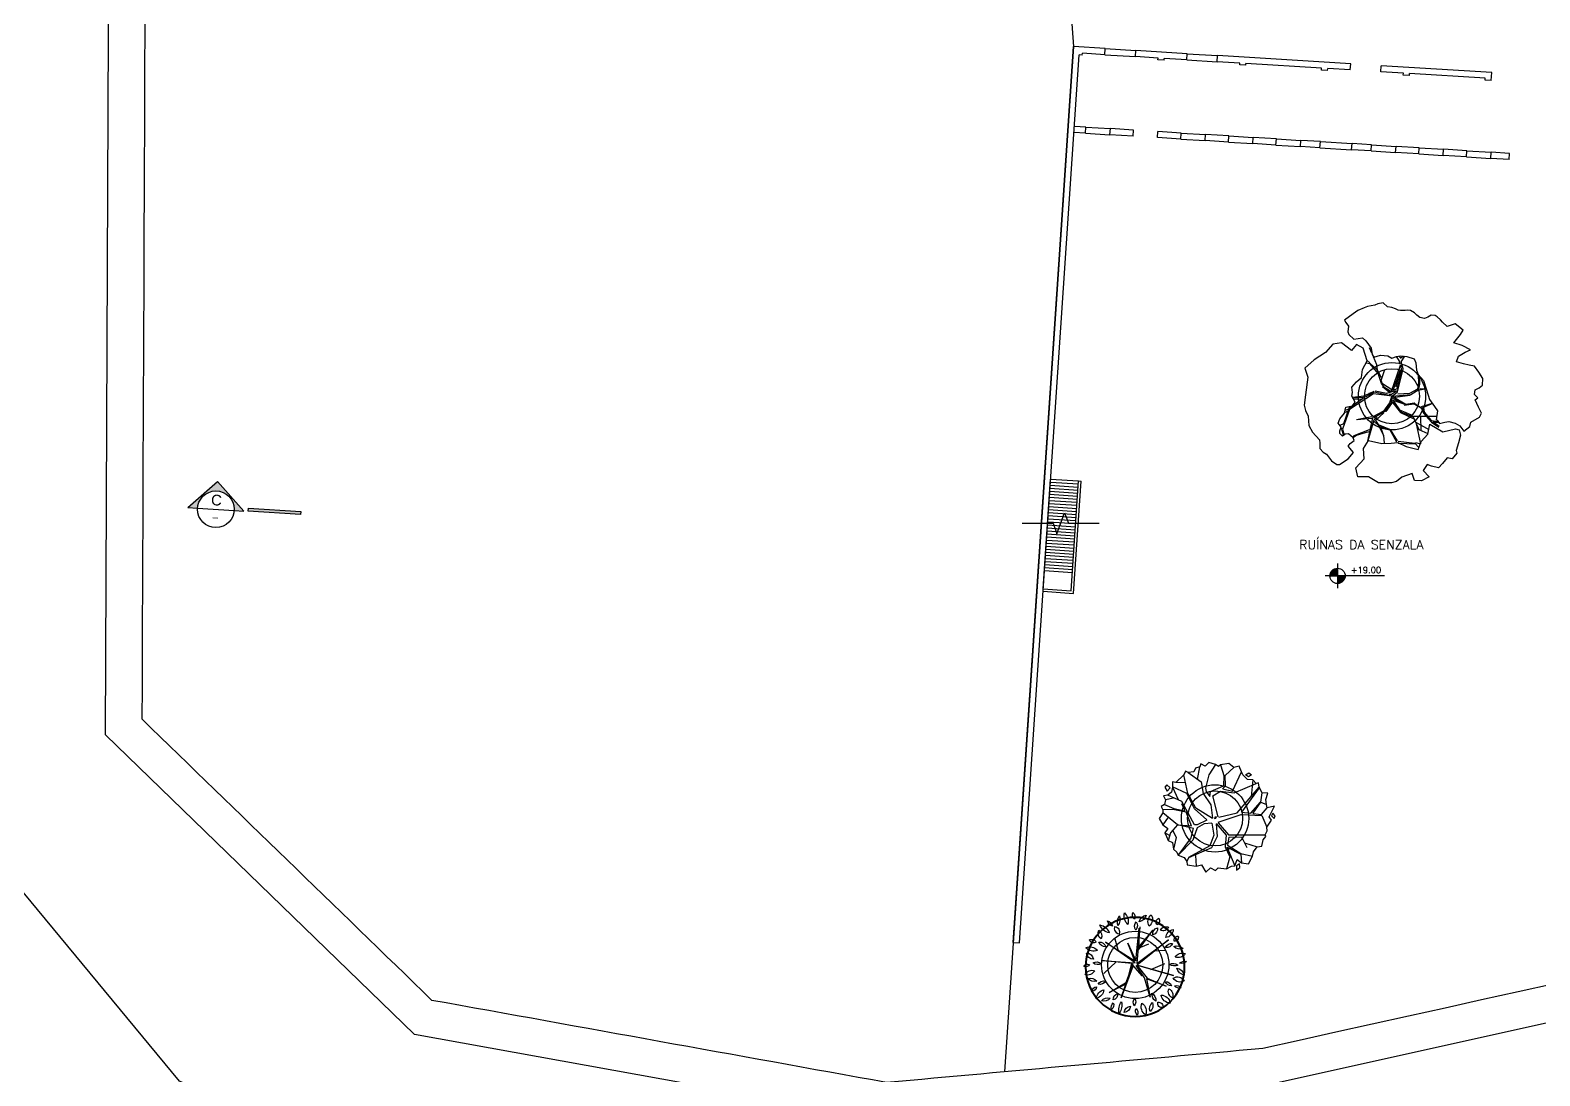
# Model space of a CAD drawing. Header units: millimetres. Extents: x 55520 to 96084, y -58491 to -49645.
# Drawn here: x 55803.4 to 55926.8, y -58043.3 to -57957.8 of the extents above; entities that cross this region are included whole.
import ezdxf
from ezdxf.enums import TextEntityAlignment as Align

# ---------------------------------------------------------------- set-up
doc = ezdxf.new("R2010")
doc.units = ezdxf.units.MM
doc.linetypes.add('HIDDEN', pattern=[9.525, 6.35, -3.175])
for name, color, linetype in [('05_Mobiliário', 1, 'Continuous'), ('Alvenaria Corte', 30, 'Continuous'), ('Alvenaria Vista', 40, 'Continuous'), ('ARQ-SÍMBOLOS', 2, 'Continuous'), ('ARQ-TEXTO2', 2, 'Continuous'), ('ARQ-TEXTO3', 3, 'Continuous'), ('ARQ-TEXTO4', 4, 'Continuous'), ('Curvas de Nível', 10, 'Continuous'), ('Limite Terreno', 20, 'Continuous'), ('Limites', 250, 'Continuous'), ('Linha Fina', 100, 'Continuous'), ('Projeção', 60, 'HIDDEN'), ('Árvores Existentes', 114, 'Continuous')]:
    doc.layers.add(name, color=color, linetype=linetype)
doc.styles.add('arial', font='arial.ttf')
doc.styles.add('ATTR', font='romans.shx', dxfattribs={"width": 0.8, "height": 0.470416})
doc.styles.add('ROMANS', font='romans.shx')

# ---------------------------------------------------------------- blocks, each defined once
blk = doc.blocks.new('ARBOL')
at = {"color": 0, "linetype": 'ByBlock'}
for p, q in [((-1.375, 4.169), (-1.336, 4.042)), ((-1.336, 4.131), (-1.358, 4.18)), ((-1.302, 3.638), (-1.336, 4.131)), ((-1.034, 4.388), (-1.216, 4.399)), ((-0.978, 4.411), (-1.203, 4.42)), ((-0.543, 3.996), (-1.034, 4.388)), ((-0.889, 4.31), (-0.907, 4.428)), ((-0.509, 4.007), (-0.889, 4.31)), ((-0.587, 4.074), (-0.58, 4.163)), ((-0.52, 4.03), (-0.529, 4.132)), ((-1.203, 3.549), (-1.65, 3.817)), ((-1.079, 3.416), (-1.604, 3.774)), ((-1.336, 4.042), (-1.347, 3.661)), ((-1.013, 3.448), (-0.912, 3.884)), ((-0.967, 3.437), (-0.9, 3.895)), ((-0.33, 3.169), (-0.543, 3.996)), ((-0.353, 3.494), (-0.509, 4.007)), ((-0.364, 3.572), (-0.3, 3.784)), ((-0.33, 3.505), (-0.263, 3.774)), ((-0.298, 3.471), (-0.236, 3.794)), ((-1.593, 3.281), (-1.837, 3.338)), ((-1.357, 3.282), (-1.614, 3.282)), ((-1.269, 3.327), (-1.593, 3.281)), ((-1.246, 3.327), (-1.48, 3.047)), ((-1.313, 3.315), (-1.48, 3.047)), ((-1.113, 3.416), (-1.269, 3.327)), ((-1.102, 3.37), (-1.246, 3.327)), ((-0.978, 3.405), (-1.203, 3.549)), ((-1.102, 3.37), (-0.967, 3.058)), ((-1.022, 3.292), (-1.079, 3.416)), ((-0.933, 3.013), (-1.013, 3.393)), ((-0.912, 3.047), (-0.978, 3.405)), ((-0.567, 2.667), (-0.33, 3.169)), ((-0.298, 3.448), (-0.353, 3.494)), ((-0.286, 3.136), (-0.341, 3.437)), ((-0.263, 3.136), (-0.298, 3.448)), ((-1.961, 2.935), (-2.139, 2.455)), ((-1.905, 2.924), (-2.117, 2.466)), ((-1.48, 3.047), (-1.906, 2.969)), ((-1.893, 2.935), (-1.502, 3.024)), ((-0.765, 2.712), (-1.112, 2.578)), ((-0.721, 2.678), (-0.944, 2.991)), ((-0.744, 2.756), (-0.933, 3.013)), ((-0.733, 2.802), (-0.912, 3.047)), ((-0.554, 2.666), (-0.744, 2.756)), ((-0.554, 2.666), (-0.733, 2.802)), ((-0.567, 2.667), (-0.286, 3.136)), ((-0.486, 2.733), (-0.509, 2.666)), ((-0.442, 2.802), (-0.263, 3.102)), ((-0.442, 2.666), (-0.442, 2.802)), ((-0.441, 2.701), (-0.218, 2.846)), ((-0.43, 2.656), (-0.262, 2.79)), ((-0.385, 2.611), (-0.129, 2.824)), ((-0.262, 2.79), (-0.106, 2.846)), ((-0.129, 2.824), (-0.017, 2.824)), ((-0.106, 2.846), (0.24, 2.846)), ((-0.017, 2.824), (0.262, 2.622)), ((0.05, 2.79), (0.285, 2.835)), ((0.207, 2.846), (0.553, 2.98)), ((0.24, 2.846), (0.464, 2.801)), ((0.33, 2.846), (0.565, 2.98)), ((0.464, 2.801), (0.72, 2.822)), ((0.553, 2.98), (0.619, 3.091)), ((0.587, 2.98), (0.695, 3.036)), ((0.848, 2.833), (1.011, 2.846)), ((-2.117, 2.466), (-2.284, 2.39)), ((-2.106, 2.444), (-2.191, 2.315)), ((-1.581, 2.242), (-2.191, 2.315)), ((-1.357, 2.265), (-1.77, 2.22)), ((-1.112, 2.578), (-1.413, 2.265)), ((-1.101, 2.567), (-1.357, 2.265)), ((-1.313, 2.265), (-1.044, 2.578)), ((-0.732, 2.667), (-1.101, 2.567)), ((-0.933, 2.41), (-0.989, 2.119)), ((-0.921, 2.354), (-0.966, 2.097)), ((-0.567, 2.667), (-0.921, 2.354)), ((-0.91, 2.399), (-0.687, 2.701)), ((-0.631, 2.678), (-0.91, 2.399)), ((-0.631, 2.589), (-0.709, 2.142)), ((-0.567, 2.667), (-0.698, 2.119)), ((-0.553, 2.477), (-0.653, 2.13)), ((-0.567, 2.667), (-0.497, 2.476)), ((-0.509, 2.666), (-0.465, 2.488)), ((-0.497, 2.476), (0.105, 2.096)), ((-0.465, 2.488), (-0.442, 2.666)), ((-0.419, 2.632), (0.229, 2.13)), ((-0.419, 2.577), (0.083, 2.197)), ((-0.408, 2.465), (-0.419, 2.577)), ((0.071, 2.153), (-0.408, 2.465)), ((0.083, 2.197), (-0.353, 2.476)), ((-1.77, 2.22), (-1.968, 2.002)), ((-1.514, 2.251), (-1.864, 1.941)), ((-1.825, 2.171), (-1.406, 2.041)), ((-1.346, 1.93), (-1.681, 1.796)), ((-1.324, 1.907), (-1.636, 1.784)), ((-1.335, 2.253), (-1.56, 1.588)), ((-1.167, 1.952), (-1.346, 1.93)), ((-1.19, 1.885), (-1.324, 1.907)), ((-1.19, 1.952), (-1.156, 1.616)), ((-0.989, 2.119), (-1.167, 1.963)), ((-1.044, 2.053), (-1.167, 1.952)), ((-1.156, 1.592), (-1.145, 1.941)), ((-0.966, 2.097), (-1.044, 2.053)), ((-0.698, 2.119), (-0.631, 1.84)), ((-0.653, 1.829), (-0.676, 1.661)), ((-0.653, 2.13), (-0.609, 1.862)), ((-0.631, 1.84), (-0.497, 1.762)), ((-0.609, 1.862), (-0.452, 1.784)), ((0.229, 2.13), (0.071, 2.153)), ((0.105, 2.096), (0.318, 2.084)), ((0.261, 2.13), (0.374, 2.13)), ((0.318, 2.084), (0.443, 1.93)), ((0.374, 2.13), (0.51, 2.162)), ((0.429, 2.063), (0.469, 1.983)), ((0.44, 2.063), (0.504, 2.095)), ((-1.681, 1.796), (-1.893, 1.628)), ((-1.871, 1.616), (-1.681, 1.751)), ((-1.795, 1.523), (-1.793, 1.527)), ((-1.681, 1.751), (-1.762, 1.589)), ((-1.636, 1.784), (-1.725, 1.6)), ((-0.676, 1.661), (-0.671, 1.632)), ((-0.62, 1.796), (-0.664, 1.673)), ((-0.664, 1.673), (-0.653, 1.631)), ((-0.497, 1.762), (-0.257, 1.692)), ((-0.452, 1.784), (-0.214, 1.71))]:
    blk.add_line(p, q, dxfattribs=at)
for p, q in [((-0.272, 3.281), (-0.266, 3.278)), ((-0.266, 3.278), (-0.257, 3.276))]:
    blk.add_line(p, q)
at = {"color": 0, "linetype": 'ByBlock', "flags": 128}
for points in [[(-2.006, 4.806), (-1.93, 4.502), (-1.803, 4.292), (-1.567, 4.384), (-1.517, 4.308), (-1.466, 4.165), (-1.382, 4.165), (-1.23, 4.258), (-1.205, 4.359), (-1.23, 4.452), (-1.129, 4.502), (-1.061, 4.477), (-0.969, 4.41), (-0.825, 4.452), (-0.715, 4.359), (-0.597, 4.174), (-0.446, 4.081), (-0.471, 3.887), (-0.386, 3.769), (-0.184, 3.803), (-0.091, 3.752), (0.069, 3.719), (0.179, 3.542), (0.246, 3.356), (0.474, 3.255), (0.668, 3.036), (1.064, 3.028), (1.233, 3.188), (1.115, 3.382), (1.427, 3.592), (1.469, 3.853), (1.301, 4.14), (1.199, 4.536), (1.056, 4.881), (0.769, 4.881), (0.288, 5.109), (0.01, 5.244), (-0.15, 5.261), (-0.344, 5.235), (-0.614, 5.311), (-0.833, 5.269), (-1.12, 5.143), (-1.222, 5.16), (-1.373, 5.21), (-1.508, 5.151), (-1.593, 5.075), (-1.829, 4.999), (-1.981, 4.881), (-2.006, 4.806)], [(-2.06, 1.565), (-2.097, 1.177), (-2.157, 1.08), (-2.327, 1.092), (-2.521, 1.226), (-2.715, 1.359), (-2.8, 1.371), (-2.922, 1.553), (-2.837, 1.686), (-2.958, 1.868), (-3.043, 2.025), (-2.934, 2.207), (-2.837, 2.316), (-2.97, 2.486), (-3.213, 2.377), (-3.249, 2.631), (-3.176, 2.825), (-2.958, 2.825), (-2.958, 3.153), (-3.031, 3.346), (-3.019, 3.504), (-2.897, 3.868), (-2.631, 4.098), (-2.533, 4.401), (-2.255, 4.377), (-2.085, 4.049), (-1.781, 3.977), (-1.599, 3.759), (-1.818, 3.407), (-1.89, 3.141), (-1.939, 2.947), (-2.133, 2.741), (-2.327, 2.425), (-2.133, 2.268), (-1.987, 2.013), (-1.721, 1.856), (-2.06, 1.565)], [(-1.677, 1.613), (-1.791, 1.581), (-1.802, 1.415), (-1.823, 1.29), (-1.937, 1.134), (-2.052, 1.02), (-2.239, 0.957), (-2.166, 0.749), (-2.052, 0.676), (-1.989, 0.385), (-1.896, 0.291), (-1.698, 0.312), (-1.458, 0.343), (-1.427, 0.25), (-1.302, 0.312), (-1.177, 0.25), (-1.156, 0.114), (-1.114, -0.01), (-0.927, -0.073), (-0.708, -0.021), (-0.5, 0.042), (-0.417, 0.187), (-0.323, 0.333), (-0.208, 0.51), (-0.063, 0.406), (-0.01, 0.177), (0, 0), (0.208, 0.198), (0.354, 0.406), (0.531, 0.135), (0.635, 0.021), (0.885, 0.187), (0.885, 0.447), (1.052, 0.531), (1.135, 0.572), (1.26, 0.635), (1.312, 0.676), (1.364, 0.791), (1.333, 0.905), (1.333, 1.009), (1.406, 1.134), (1.5, 1.196), (1.583, 1.238), (1.687, 1.332), (1.729, 1.415), (1.74, 1.477), (1.781, 1.613), (1.812, 1.675), (1.875, 1.737), (1.948, 1.831), (2.01, 1.945), (2.166, 2.029), (2.187, 2.195), (2.177, 2.289), (2.208, 2.518), (2.198, 2.622), (2.187, 2.83), (2.135, 2.996), (2.041, 3.298), (1.958, 3.277), (1.833, 3.236), (1.677, 3.308), (1.594, 3.308), (1.416, 3.215), (1.364, 2.955), (1.25, 2.882), (0.989, 2.809), (0.802, 2.84), (0.708, 2.819), (0.708, 2.601), (0.614, 2.403), (0.51, 2.31), (0.51, 2.164), (0.5, 2.05), (0.417, 1.873), (0.281, 1.685), (0.156, 1.675), (-0.063, 1.727), (-0.198, 1.717), (-0.427, 1.623), (-0.719, 1.633), (-1.021, 1.633), (-1.26, 1.561), (-1.416, 1.519), (-1.656, 1.633), (-1.677, 1.613)]]:
    blk.add_lwpolyline(points, dxfattribs=at)
blk = doc.blocks.new('árvore_media')
for p, q in [((55224.72, -51941.34), (55224.45, -51940.06)), ((55224.74, -51939.89), (55225.62, -51940.54)), ((55225.38, -51940.37), (55225.54, -51939.52)), ((55226.15, -51940.06), (55225.91, -51940.97)), ((55226.59, -51939.35), (55226.15, -51940.06)), ((55226.95, -51939.38), (55227.19, -51940.18)), ((55227.17, -51940.8), (55227.19, -51940.12)), ((55227.23, -51940.09), (55227.26, -51940.83)), ((55227.28, -51940.08), (55227.84, -51939.55)), ((55227.76, -51941.17), (55228.36, -51939.86)), ((55224.65, -51941.34), (55223.66, -51940.88)), ((55223.66, -51940.91), (55224.06, -51941.73)), ((55224.56, -51940.6), (55223.9, -51940.57)), ((55225.62, -51940.54), (55225.76, -51941.34)), ((55225.91, -51940.97), (55225.96, -51941.19)), ((55225.96, -51941.19), (55226.22, -51941.53)), ((55226.22, -51941.53), (55226.26, -51941.19)), ((55226.26, -51941.19), (55227.15, -51940.8)), ((55226.42, -51941.48), (55226.95, -51941.17)), ((55226.95, -51941.17), (55227.87, -51941.28)), ((55227.26, -51940.83), (55227.08, -51941.02)), ((55227.1, -51941.02), (55227.76, -51941.17)), ((55227.87, -51941.28), (55229.38, -51940.66)), ((55228.07, -51942.64), (55229.57, -51940.91)), ((55229.57, -51940.94), (55228.36, -51942.61)), ((55229.15, -51940.4), (55229.02, -51941.53)), ((55223.13, -51942.07), (55223.75, -51942.35)), ((55223.73, -51941.65), (55223.2, -51941.76)), ((55224.3, -51941.87), (55223.35, -51941.45)), ((55225.16, -51943.46), (55224.3, -51941.87)), ((55224.48, -51942.41), (55224.3, -51942.04)), ((55225.18, -51942.38), (55224.65, -51941.34)), ((55225.27, -51942.33), (55224.72, -51941.34)), ((55225.76, -51941.34), (55226.29, -51942.1)), ((55226.29, -51942.1), (55226.4, -51943)), ((55226.79, -51942.92), (55226.42, -51941.48)), ((55229, -51942.66), (55229.66, -51941.93)), ((55229.66, -51941.93), (55229.15, -51942.66)), ((55229.68, -51941.93), (55229.77, -51941.28)), ((55229.68, -51941.93), (55230.08, -51942.07)), ((55229.73, -51942.75), (55230.13, -51942.3)), ((55224.01, -51943.46), (55223, -51942.64)), ((55223.7, -51942.41), (55223.02, -51942.44)), ((55223.37, -51942.95), (55223.02, -51943.46)), ((55224.61, -51942.61), (55223.7, -51942.41)), ((55223.75, -51942.35), (55224.5, -51942.5)), ((55224.5, -51942.5), (55224.48, -51942.41)), ((55224.96, -51943.54), (55224.61, -51942.61)), ((55226, -51943.12), (55225.18, -51942.38)), ((55226.4, -51943.03), (55225.27, -51942.33)), ((55226, -51943.15), (55225.34, -51943.46)), ((55226.79, -51943.29), (55228.34, -51942.75)), ((55226.79, -51943.32), (55227.48, -51944.14)), ((55226.82, -51942.95), (55228.07, -51942.64)), ((55228.34, -51942.75), (55229.75, -51942.83)), ((55228.36, -51942.61), (55229, -51942.66)), ((55229.15, -51942.69), (55229.73, -51942.75)), ((55229.75, -51942.83), (55230.1, -51943.63)), ((55223.46, -51944.19), (55223.15, -51944.02)), ((55223.53, -51944.02), (55223.37, -51944.53)), ((55224.01, -51943.46), (55223.53, -51944.02)), ((55223.7, -51943.85), (55223.93, -51944.33)), ((55223.93, -51944.33), (55223.73, -51945.13)), ((55225.09, -51943.71), (55224.01, -51943.46)), ((55224.04, -51943.46), (55224.96, -51943.54)), ((55224.92, -51944.42), (55225.09, -51943.71)), ((55225.36, -51943.68), (55225.05, -51944.5)), ((55225.34, -51943.46), (55225.16, -51943.46)), ((55225.82, -51943.4), (55225.36, -51943.68)), ((55226.35, -51943.34), (55225.82, -51943.4)), ((55226.48, -51944.16), (55226.22, -51944.9)), ((55226.71, -51944.25), (55226.33, -51945.04)), ((55226.35, -51943.34), (55226.48, -51944.16)), ((55226.64, -51943.37), (55227.32, -51944.16)), ((55226.64, -51943.4), (55226.71, -51944.25)), ((55227.32, -51944.16), (55227.26, -51944.96)), ((55227.5, -51944.31), (55227.41, -51944.84)), ((55227.48, -51944.14), (55229.99, -51944.14)), ((55227.5, -51944.31), (55228.36, -51944.28)), ((55228.36, -51944.28), (55228.74, -51945.01)), ((55224.06, -51945.55), (55224.9, -51944.42)), ((55225.05, -51944.5), (55224.06, -51945.52)), ((55226.22, -51944.9), (55224.76, -51945.69)), ((55226.33, -51945.04), (55224.76, -51945.72)), ((55227.26, -51944.96), (55227.57, -51945.64)), ((55227.37, -51944.96), (55227.92, -51946.26)), ((55227.39, -51944.98), (55228.32, -51945.47)), ((55227.41, -51944.84), (55228.32, -51945.41)), ((55228.58, -51944.7), (55229.44, -51944.96)), ((55224.76, -51945.72), (55224.65, -51945.97)), ((55225.23, -51945.55), (55225.29, -51946.29)), ((55227.57, -51945.64), (55227.35, -51946.46)), ((55228.32, -51945.41), (55229.13, -51945.61)), ((55228.32, -51945.47), (55228.36, -51946.06))]:
    blk.add_line(p, q)
for points in [[(55223.9, -51940.57), (55223.66, -51940.53), (55223.66, -51940.91), (55223.61, -51941.23), (55223.35, -51941.45), (55223.06, -51941.48), (55223.2, -51941.76), (55223.13, -51942.07), (55222.89, -51942.22), (55223.02, -51942.44), (55223, -51942.64), (55222.75, -51943.04), (55223.02, -51943.46), (55223.36, -51943.71), (55223.15, -51944.02), (55223.25, -51944.27), (55223.37, -51944.53), (55223.66, -51944.66), (55223.73, -51945.13), (55223.97, -51945.33), (55224.06, -51945.52), (55224.46, -51945.69), (55224.65, -51945.97), (55224.68, -51946.18), (55225.29, -51946.29), (55225.65, -51946.18), (55225.95, -51946.68), (55226.26, -51946.4), (55226.61, -51946.57), (55226.78, -51946.4), (55227.35, -51946.46), (55227.69, -51946.29), (55227.92, -51946.26), (55228.08, -51945.83), (55228.36, -51946.06), (55228.85, -51946.11), (55229.13, -51945.61), (55229.18, -51945.3), (55229.44, -51944.96), (55229.76, -51944.91), (55229.84, -51944.49), (55230.03, -51944.27), (55229.99, -51944.14), (55230.12, -51943.88), (55230.1, -51943.63), (55230.42, -51943.14), (55230.26, -51942.93), (55230.61, -51942.19), (55230.13, -51942.3), (55230.08, -51942.07), (55230.03, -51941.73), (55230.17, -51941.3), (55229.77, -51941.28), (55229.57, -51940.91), (55229.54, -51940.6), (55229.38, -51940.66), (55229.15, -51940.4), (55228.77, -51940.38), (55228.46, -51940.07), (55228.36, -51939.86), (55228.21, -51939.46), (55227.84, -51939.55), (55227.5, -51939.29), (55226.95, -51939.38), (55226.81, -51939.5), (55226.59, -51939.35), (55226.15, -51939.22), (55225.9, -51939.46), (55225.59, -51939.32), (55225.54, -51939.52), (55225.24, -51939.61), (55225.12, -51939.85), (55224.74, -51939.89), (55224.55, -51939.82), (55224.45, -51940.06)], [(55228.65, -51940.06), (55228.87, -51939.92), (55229.05, -51940.06), (55228.85, -51940.2)], [(55223.28, -51940.74), (55223.14, -51940.91), (55223.3, -51941.16), (55223.5, -51940.95)], [(55226.66, -51942.92), (55226.55, -51942.95), (55226.53, -51943.03), (55226.62, -51943)], [(55230.5, -51942.68), (55230.42, -51942.86), (55230.59, -51943.04), (55230.67, -51942.86)], [(55228.24, -51946.12), (55228.02, -51946.26), (55228.04, -51946.55), (55228.26, -51946.38)]]:
    blk.add_lwpolyline(points, close=True)
at = {"style": 'ATTR', "width": 0.8, "flags": 9}
blk.add_attdef('ESTCODE', (55226.66, -51942.92), '', height=0.0000158, dxfattribs=at)
blk = doc.blocks.new('tree 17')
at = {"color": 0, "linetype": 'ByBlock'}
for p, q in [((-0.149, 0.772), (-0.808, 1.664)), ((-0.808, 1.664), (-0.082, 0.822)), ((-0.215, 1.813), (-0.082, 0.152)), ((-0.033, 0.269), (-0.182, 1.747)), ((-0.182, 1.747), (-0.149, 0.772)), ((-0.082, 0.152), (-1.511, 1.221)), ((-1.511, 1.221), (-0.099, 0.075)), ((-0.89, 0.728), (-1.344, 0.756)), ((-0.082, 0.822), (-0.619, 1.038)), ((0.327, 1.071), (-0.033, 0.269)), ((0.001, 0.186), (1.346, 1.116)), ((1.346, 1.116), (0.017, 0.269)), ((0.017, 0.269), (0.327, 1.071)), ((0.765, 0.778), (0.909, 1.26)), ((-0.099, 0.075), (-1.738, -0.385)), ((-1.738, -0.385), (-0.082, 0.075)), ((-0.719, -0.113), (-1.344, 0.152)), ((-0.082, 0.075), (-0.542, -0.512)), ((-0.431, -0.496), (-0.049, 0.058)), ((-0.049, 0.058), (-0.326, -0.401)), ((-0.326, -0.401), (0.084, 0.058)), ((1.54, 0.285), (0.001, 0.186)), ((0.084, 0.058), (0.626, -1.404)), ((0.626, -1.404), (0.1, 0.136)), ((0.1, 0.136), (0.444, -0.795)), ((0.15, 0.152), (1.54, 0.285)), ((0.361, -0.684), (0.15, 0.152)), ((0.865, 0.224), (1.418, -0.302)), ((-0.542, -0.512), (-1.411, -0.878)), ((-1.411, -0.878), (-0.509, -0.545)), ((-0.686, -1.37), (-0.431, -0.496)), ((-0.509, -0.545), (-0.686, -1.37)), ((1.18, -1.16), (0.361, -0.684)), ((0.444, -0.795), (1.18, -1.16))]:
    blk.add_line(p, q, dxfattribs=at)
for points in [[(-1.072, 2.208, 0.45154), (-0.987, 1.9)], [(-0.987, 1.9, 0.45154), (-1.072, 2.208)], [(-0.733, 2.356, 0.375302), (-0.637, 1.847)], [(-0.637, 1.847, 0.375302), (-0.733, 2.356)], [(-0.191, 2.048, 0.30277), (-0.499, 2.346)], [(-0.499, 2.346, 0.30277), (-0.191, 2.048)], [(0.106, 2.463, 0.350689), (0.021, 2.165)], [(0.021, 2.165, 0.350689), (0.106, 2.463)], [(0.478, 2.441, 0.27027), (0.329, 1.921)], [(0.329, 1.921, 0.27027), (0.478, 2.441)], [(0.711, 2.314, 0.218613), (0.775, 1.868)], [(0.775, 1.868, 0.218613), (0.711, 2.314)], [(1.253, 2.091, 0.288468), (1.019, 1.847)], [(1.019, 1.847, 0.288468), (1.253, 2.091)], [(-1.954, 1.39, 0.525994), (-1.773, 1.167)], [(-1.773, 1.167, 0.525994), (-1.954, 1.39)], [(-1.391, 1.326, 0.363335), (-1.731, 1.687)], [(-1.731, 1.687, 0.363335), (-1.391, 1.326)], [(-1.147, 1.666, 0.420523), (-1.518, 1.793)], [(-1.518, 1.793, 0.420523), (-1.147, 1.666)], [(-1.009, 1.762, 0.408258), (-0.807, 1.454)], [(-0.807, 1.454, 0.408258), (-1.009, 1.762)], [(-0.053, 2.048, 0.340953), (-0.032, 1.666)], [(-0.032, 1.666, 0.340953), (-0.053, 2.048)], [(0.913, 1.836, 0.440076), (0.722, 1.485)], [(0.722, 1.485, 0.440076), (0.913, 1.836)], [(1.592, 1.9, 0.268637), (1.168, 1.539)], [(1.168, 1.539, 0.268637), (1.592, 1.9)], [(1.645, 1.666, 0.386862), (1.539, 1.273)], [(1.539, 1.273, 0.386862), (1.645, 1.666)], [(-1.752, 0.923, 0.295875), (-2.177, 0.827)], [(-2.177, 0.827, 0.295875), (-1.752, 0.923)], [(-1.38, 0.88, 0.343163), (-1.699, 1.061)], [(-1.699, 1.061, 0.343163), (-1.38, 0.88)], [(1.645, 1.124, 0.341117), (1.327, 0.912)], [(1.327, 0.912, 0.341117), (1.645, 1.124)], [(2.229, 0.869, 0.343561), (1.709, 0.753)], [(1.709, 0.753, 0.343561), (2.229, 0.869)], [(2.07, 1.22, 0.443589), (1.773, 1.124)], [(1.773, 1.124, 0.443589), (2.07, 1.22)], [(-2.017, 0.169, 0.288328), (-2.325, 0.243)], [(-2.325, 0.243, 0.288328), (-2.017, 0.169)], [(-1.816, 0.445, 0.362144), (-2.272, 0.604)], [(-2.272, 0.604, 0.362144), (-1.816, 0.445)], [(-1.561, 0.115, 0.309468), (-1.932, 0.084)], [(-1.932, 0.084, 0.309468), (-1.561, 0.115)], [(1.9, 0.179, 0.326555), (1.539, 0.147)], [(1.539, 0.147, 0.326555), (1.9, 0.179)], [(2.198, 0.625, 0.38021), (1.89, 0.349)], [(1.89, 0.349, 0.38021), (2.198, 0.625)], [(2.325, 0.02, 0.383832), (2.06, 0.115)], [(2.06, 0.115, 0.383832), (2.325, 0.02)], [(-1.89, -0.054, 0.289447), (-2.23, -0.373)], [(-2.23, -0.373, 0.289447), (-1.89, -0.054)], [(-1.731, -0.511, 0.447347), (-2.23, -0.628)], [(-2.23, -0.628, 0.447347), (-1.731, -0.511)], [(-1.37, -0.67, 0.315606), (-1.656, -0.851)], [(-1.656, -0.851, 0.315606), (-1.37, -0.67)], [(1.677, -0.787, 0.340003), (1.338, -0.639)], [(1.338, -0.639, 0.340003), (1.677, -0.787)], [(2.134, -0.532, 0.317134), (1.741, -0.649)], [(1.741, -0.649, 0.317134), (2.134, -0.532)], [(2.272, -0.352, 0.351781), (1.826, -0.171)], [(1.826, -0.171, 0.351781), (2.272, -0.352)], [(-1.784, -0.862, 0.306984), (-2.081, -0.947)], [(-2.081, -0.947, 0.306984), (-1.784, -0.862)], [(-1.529, -1, 0.414115), (-1.688, -1.403)], [(-1.688, -1.403, 0.414115), (-1.529, -1)], [(-1.179, -1.276, 0.365918), (-1.582, -1.637)], [(-1.582, -1.637, 0.365918), (-1.179, -1.276)], [(-0.765, -1.191, 0.285981), (-0.934, -1.552)], [(-0.934, -1.552, 0.285981), (-0.765, -1.191)], [(0.786, -1.201, 0.368927), (0.987, -1.499)], [(0.987, -1.499, 0.368927), (0.786, -1.201)], [(1.762, -1.425, 0.316942), (1.412, -1.032)], [(1.412, -1.032, 0.316942), (1.762, -1.425)], [(1.752, -0.904, 0.40592), (1.943, -1.106)], [(1.943, -1.106, 0.40592), (1.752, -0.904)], [(-1.03, -1.605, 0.559657), (-1.264, -1.839)], [(-1.264, -1.839, 0.559657), (-1.03, -1.605)], [(-0.786, -1.616, 0.321275), (-0.68, -2.019)], [(-0.68, -2.019, 0.321275), (-0.786, -1.616)], [(-0.308, -1.648, 0.362047), (-0.478, -2.168)], [(-0.478, -2.168, 0.362047), (-0.308, -1.648)], [(-0.043, -1.881, 0.345907), (-0.106, -2.179)], [(-0.106, -2.179, 0.345907), (-0.043, -1.881)], [(0.01, -1.414, 0.328832), (0.042, -1.764)], [(0.042, -1.764, 0.328832), (0.01, -1.414)], [(0.212, -1.775, 0.339938), (0.488, -2.072)], [(0.488, -2.072, 0.339938), (0.212, -1.775)], [(0.616, -1.584, 0.235997), (0.722, -2.094)], [(0.722, -2.094, 0.235997), (0.616, -1.584)], [(0.987, -1.626, 0.337084), (1.062, -1.924)], [(1.062, -1.924, 0.337084), (0.987, -1.626)], [(1.529, -1.541, 0.303563), (1.125, -1.414)], [(1.125, -1.414, 0.303563), (1.529, -1.541)]]:
    blk.add_lwpolyline(points, format="xyb")
at = {"lineweight": 40}
blk.add_circle((0, 0), 2.242, dxfattribs=at)
blk = doc.blocks.new('Nível_Planta')
at = {"layer": 'ARQ-SÍMBOLOS', "ltscale": 0.1}
h = blk.add_hatch(color=1, dxfattribs=at)
h.dxf.hatch_style = 1
h.paths.add_polyline_path([(-0.25, 0), (0, 0), (0, 0.25, 0.414214)])
h.paths.add_polyline_path([(0.25, 0), (0, 0), (0, -0.25, 0.414214)])
at = {"layer": 'ARQ-SÍMBOLOS', "color": 1}
for p, q in [((1.535, 0), (-0.4, 0)), ((0, 0.4), (0, -0.4))]:
    blk.add_line(p, q, dxfattribs=at)
at = {"layer": 'ARQ-SÍMBOLOS', "color": 1, "ltscale": 0.1}
blk.add_line((-0.25, 0), (0.25, 0), dxfattribs=at)
at = {"layer": 'ARQ-SÍMBOLOS', "color": 1}
blk.add_circle((0, 0), 0.25, dxfattribs=at)
at = {"layer": 'ARQ-TEXTO2', "style": 'ROMANS'}
blk.add_attdef('NIVEL-ACABADO', text='', height=0.2, dxfattribs=at).set_placement((0.432, 0.034), align=Align.BOTTOM_LEFT)
blk = doc.blocks.new('Símbolo_Corte')
at = {"layer": 'ARQ-SÍMBOLOS'}
h = blk.add_hatch(color=256, dxfattribs=at)
h.dxf.hatch_style = 1
h.paths.add_polyline_path([(0, 0.915), (-0.915, 0), (-0.6, 0, -1), (0.6, 0), (0.915, 0)])
at = {"layer": 'ARQ-SÍMBOLOS', "ltscale": 0.1}
blk.add_hatch(color=256, dxfattribs=at).paths.add_polyline_path([(1.063, 0.1), (2.775, 0.1), (2.775, 0), (1.063, 0)])
at = {"layer": 'ARQ-SÍMBOLOS'}
for p, q in [((-0.915, 0), (-0.6, 0)), ((0.6, 0), (0.915, 0))]:
    blk.add_line(p, q, dxfattribs=at)
at = {"layer": 'ARQ-SÍMBOLOS', "color": 4}
blk.add_line((-0.6, 0), (0.6, 0), dxfattribs=at)
at = {"layer": 'ARQ-SÍMBOLOS'}
blk.add_lwpolyline([(-0.915, 0), (0, 0.915), (0.915, 0)], dxfattribs=at)
blk.add_lwpolyline([(1.063, 0.1), (2.775, 0.1), (2.775, 0), (1.063, 0)], close=True, dxfattribs=at)
blk.add_circle((0, 0), 0.6, dxfattribs=at)
at = {"layer": 'ARQ-TEXTO2', "style": 'ROMANS'}
blk.add_attdef('NUMERO-FOLHA', text='', height=0.2, dxfattribs=at).set_placement((0, -0.271), align=Align.MIDDLE_CENTER)
at = {"layer": 'ARQ-TEXTO4', "style": 'arial'}
blk.add_attdef('NUMERO-DESENHO-NA-FOLHA', text='', height=0.35, dxfattribs=at).set_placement((0, 0.301), align=Align.MIDDLE_CENTER)

msp = doc.modelspace()

# ---------------------------------------------------------------- linework, layer by layer
at = {"layer": '05_Mobiliário'}
for centre, radius in [((55914.729, -57987.715), 2.75), ((55914.729, -57987.715), 2.25), ((55900.265, -58022.221), 2.75), ((55900.265, -58022.221), 2.25), ((55893.735, -58034.195), 2.75), ((55893.735, -58034.195), 2.25)]:
    msp.add_circle(centre, radius, dxfattribs=at)
at = {"layer": 'Alvenaria Corte'}
for p, q in [((55883.762, -58032.363), (55888.696, -57959.142)), ((55884.261, -58032.396), (55889.152, -57959.821)), ((55891.291, -57959.303), (55888.696, -57959.142)), ((55889.401, -57959.837), (55889.152, -57959.821)), ((55889.401, -57959.837), (55889.411, -57959.687)), ((55891.257, -57959.802), (55889.411, -57959.687)), ((55891.257, -57959.802), (55891.291, -57959.303)), ((55893.753, -57959.957), (55893.786, -57959.458)), ((55895.599, -57960.071), (55893.753, -57959.957)), ((55897.978, -57959.718), (55893.786, -57959.458)), ((55895.589, -57960.221), (55895.599, -57960.071)), ((55896.088, -57960.252), (55896.098, -57960.102)), ((55897.945, -57960.217), (55896.098, -57960.102)), ((55897.945, -57960.217), (55897.978, -57959.718)), ((55900.44, -57960.372), (55900.474, -57959.873)), ((55911.353, -57960.548), (55900.474, -57959.873)), ((55896.088, -57960.252), (55895.589, -57960.221)), ((55902.286, -57960.486), (55900.44, -57960.372)), ((55902.276, -57960.636), (55902.286, -57960.486)), ((55902.775, -57960.667), (55902.276, -57960.636)), ((55902.775, -57960.667), (55902.785, -57960.517)), ((55908.974, -57960.901), (55902.785, -57960.517)), ((55908.964, -57961.051), (55908.974, -57960.901)), ((55909.463, -57961.082), (55908.964, -57961.051)), ((55909.463, -57961.082), (55909.473, -57960.932)), ((55911.319, -57961.046), (55909.473, -57960.932)), ((55911.319, -57961.046), (55911.353, -57960.548)), ((55913.814, -57961.201), (55913.848, -57960.702)), ((55915.661, -57961.316), (55913.814, -57961.201)), ((55922.881, -57961.263), (55913.848, -57960.702)), ((55915.651, -57961.465), (55915.661, -57961.316)), ((55916.15, -57961.496), (55916.16, -57961.347)), ((55922.348, -57961.731), (55916.16, -57961.347)), ((55922.837, -57961.911), (55922.881, -57961.263)), ((55916.15, -57961.496), (55915.651, -57961.465)), ((55922.338, -57961.88), (55922.348, -57961.731)), ((55922.837, -57961.911), (55922.338, -57961.88)), ((55889.673, -57966.216), (55888.725, -57966.157)), ((55889.706, -57965.717), (55888.758, -57965.658)), ((55889.673, -57966.216), (55889.706, -57965.717)), ((55891.669, -57966.34), (55891.703, -57965.841)), ((55893.599, -57965.959), (55891.703, -57965.841)), ((55893.565, -57966.458), (55893.599, -57965.959)), ((55895.561, -57966.581), (55895.595, -57966.082)), ((55897.491, -57966.2), (55895.595, -57966.082)), ((55897.458, -57966.699), (55897.491, -57966.2)), ((55893.565, -57966.458), (55891.669, -57966.34)), ((55897.458, -57966.699), (55895.561, -57966.581)), ((55899.454, -57966.823), (55899.488, -57966.324)), ((55901.35, -57966.94), (55899.454, -57966.823)), ((55901.384, -57966.442), (55899.488, -57966.324)), ((55901.35, -57966.94), (55901.384, -57966.442)), ((55903.347, -57967.064), (55903.38, -57966.565)), ((55905.243, -57967.182), (55903.347, -57967.064)), ((55905.277, -57966.683), (55903.38, -57966.565)), ((55905.243, -57967.182), (55905.277, -57966.683)), ((55907.239, -57967.306), (55907.273, -57966.807)), ((55908.836, -57967.405), (55907.239, -57967.306)), ((55908.87, -57966.906), (55907.273, -57966.807)), ((55908.836, -57967.405), (55908.87, -57966.906)), ((55911.431, -57967.566), (55911.465, -57967.067)), ((55913.062, -57967.166), (55911.465, -57967.067)), ((55913.028, -57967.665), (55913.062, -57967.166)), ((55915.024, -57967.789), (55915.058, -57967.29)), ((55916.954, -57967.408), (55915.058, -57967.29)), ((55916.921, -57967.906), (55916.954, -57967.408)), ((55913.028, -57967.665), (55911.431, -57967.566)), ((55916.921, -57967.906), (55915.024, -57967.789)), ((55918.917, -57968.03), (55918.951, -57967.531)), ((55920.813, -57968.148), (55918.917, -57968.03)), ((55920.847, -57967.649), (55918.951, -57967.531)), ((55920.813, -57968.148), (55920.847, -57967.649)), ((55922.809, -57968.272), (55922.843, -57967.773)), ((55924.307, -57968.365), (55922.809, -57968.272)), ((55924.34, -57967.866), (55922.843, -57967.773)), ((55924.307, -57968.365), (55924.34, -57967.866)), ((55886.21, -58003.462), (55886.816, -57994.482)), ((55888.505, -58003.616), (55889.11, -57994.637)), ((55888.691, -58003.829), (55889.31, -57994.65)), ((55889.11, -57994.637), (55889.31, -57994.65)), ((55886.197, -58003.661), (55888.691, -58003.829)), ((55886.21, -58003.462), (55888.505, -58003.616)), ((55883.762, -58032.363), (55884.261, -58032.396))]:
    msp.add_line(p, q, dxfattribs=at)
at = {"layer": 'Alvenaria Vista'}
for p, q in [((55891.257, -57959.802), (55893.753, -57959.957)), ((55891.291, -57959.303), (55893.786, -57959.458)), ((55897.978, -57959.718), (55900.474, -57959.873)), ((55897.945, -57960.217), (55900.44, -57960.372)), ((55889.673, -57966.216), (55891.669, -57966.34)), ((55889.706, -57965.717), (55891.703, -57965.841)), ((55897.491, -57966.2), (55899.488, -57966.324)), ((55897.458, -57966.699), (55899.454, -57966.823)), ((55901.35, -57966.94), (55903.347, -57967.064)), ((55901.384, -57966.442), (55903.38, -57966.565)), ((55905.243, -57967.182), (55907.239, -57967.306)), ((55905.277, -57966.683), (55907.273, -57966.807)), ((55908.836, -57967.405), (55911.431, -57967.566)), ((55908.87, -57966.906), (55911.465, -57967.067)), ((55913.062, -57967.166), (55915.058, -57967.29)), ((55916.954, -57967.408), (55918.951, -57967.531)), ((55913.028, -57967.665), (55915.024, -57967.789)), ((55916.921, -57967.906), (55918.917, -57968.03)), ((55920.813, -57968.148), (55922.809, -57968.272)), ((55920.847, -57967.649), (55922.843, -57967.773)), ((55886.816, -57994.482), (55889.11, -57994.637)), ((55886.732, -57995.729), (55889.026, -57995.884)), ((55886.748, -57995.48), (55889.043, -57995.635)), ((55886.765, -57995.23), (55889.06, -57995.385)), ((55886.782, -57994.981), (55889.077, -57995.136)), ((55886.799, -57994.732), (55889.094, -57994.886)), ((55886.648, -57996.977), (55888.942, -57997.131)), ((55886.664, -57996.727), (55888.959, -57996.882)), ((55886.681, -57996.478), (55888.976, -57996.632)), ((55886.698, -57996.228), (55888.993, -57996.383)), ((55886.715, -57995.979), (55889.01, -57996.133)), ((55886.58, -57997.974), (55888.875, -57998.129)), ((55886.597, -57997.725), (55888.892, -57997.879)), ((55886.614, -57997.475), (55888.909, -57997.63)), ((55886.631, -57997.226), (55888.926, -57997.381))]:
    msp.add_line(p, q, dxfattribs=at)
msp.add_open_spline([(56094.926, -57998.682), (56031.34, -58012.799), (55967.754, -58026.916), (55904.168, -58041.032), (55893.916, -58041.959), (55883.664, -58042.885), (55873.412, -58043.812), (55861.019, -58041.573), (55848.625, -58039.333), (55836.232, -58037.094), (55828.336, -58029.438), (55820.44, -58021.781), (55812.545, -58014.125), (55812.785, -57957.125), (55813.026, -57900.124), (55813.267, -57843.124), (55812.745, -57823.782), (55812.223, -57804.44), (55811.701, -57785.098)], degree=3, knots=[20.3224163, 20.3224163, 20.3224163, 20.3224163, 21.3053757, 21.3053757, 21.3053757, 22.3053757, 22.3053757, 22.3053757, 23.3053757, 23.3053757, 23.3053757, 24.3053757, 24.3053757, 24.3053757, 25.3053757, 25.3053757, 25.3053757, 25.5933686, 25.5933686, 25.5933686, 25.5933686], dxfattribs=at)
at = {"layer": 'Curvas de Nível'}
msp.add_lwpolyline([(55887.933, -57948.758), (55888.696, -57959.142), (55883.049, -58042.941)], dxfattribs=at)
at = {"layer": 'Limite Terreno'}
msp.add_lwpolyline([(56094.926, -58001.755), (55904.63, -58044.003), (55873.278, -58046.836), (55834.8, -58039.884), (55809.539, -58015.39), (55810.267, -57843.158), (55808.7, -57785.098)], dxfattribs=at)
at = {"layer": 'Limites'}
msp.add_lwpolyline([(55835.353, -58110.981), (55839.348, -58054.41), (55815.595, -58043.71), (55802.818, -58028.243), (55762.886, -57988.135), (55728.565, -58026.334), (55723.915, -58052.427), (55706.061, -58077.259), (55690.265, -58065.088), (55708.08, -58042.763), (55713.263, -58012.697), (55738.555, -57987.51), (55746.597, -57974.725), (55665.361, -57890.946), (55660.96, -57885.923)], dxfattribs=at)
at = {"layer": 'Linha Fina', "linetype": 'Continuous'}
msp.add_lwpolyline([(55884.503, -57998.094), (55887.018, -57998.094), (55887.33, -57998.953), (55887.955, -57997.236), (55888.268, -57998.094), (55890.782, -57998.094)], dxfattribs=at)
at = {"layer": 'Projeção'}
for p, q in [((55886.563, -57998.224), (55888.858, -57998.378)), ((55886.479, -57999.471), (55888.774, -57999.626)), ((55886.496, -57999.221), (55888.791, -57999.376)), ((55886.513, -57998.972), (55888.808, -57999.127)), ((55886.53, -57998.723), (55888.825, -57998.877)), ((55886.547, -57998.473), (55888.841, -57998.628)), ((55886.395, -58000.718), (55888.69, -58000.873)), ((55886.412, -58000.469), (55888.707, -58000.623)), ((55886.429, -58000.219), (55888.724, -58000.374)), ((55886.446, -57999.97), (55888.741, -58000.124)), ((55886.463, -57999.72), (55888.757, -57999.875)), ((55886.311, -58001.965), (55888.606, -58002.12)), ((55886.328, -58001.716), (55888.623, -58001.87)), ((55886.345, -58001.466), (55888.64, -58001.621)), ((55886.362, -58001.217), (55888.657, -58001.372)), ((55886.379, -58000.967), (55888.673, -58001.122))]:
    msp.add_line(p, q, dxfattribs=at)

# ---------------------------------------------------------------- block references
at = {"layer": 'ARQ-SÍMBOLOS', "ltscale": 0.03, "xscale": 2.5, "yscale": 2.5, "zscale": 2.5, "rotation": 356.4499006267393}
msp.add_blockref('Símbolo_Corte', (55818.568, -57996.956), dxfattribs=at).add_auto_attribs({'NUMERO-FOLHA': '-', 'NUMERO-DESENHO-NA-FOLHA': 'C'})
at = {"layer": 'ARQ-SÍMBOLOS', "xscale": 2.5, "yscale": 2.5, "zscale": 2.5}
msp.add_blockref('Nível_Planta', (55910.275, -58002.401), dxfattribs=at).add_auto_attribs({'NIVEL-ACABADO': '+19.00'})
at = {"layer": 'Árvores Existentes', "xscale": 2.731770105592819, "yscale": 2.731770105592819, "zscale": 2.731770105592819, "rotation": 108.4655024760387}
msp.add_blockref('ARBOL', (55921.152, -57983.93), dxfattribs=at)
at = {"layer": 'Árvores Existentes'}
for name, p, xscale, yscale, zscale in [('árvore_media', (-10371.621, 4309.409), 1.2, 1.2, 1.2), ('tree 17', (55893.725, -58034.36), -1.8048, 1.8048, 1.8048)]:
    msp.add_blockref(name, p, dxfattribs=dict(at, xscale=xscale, yscale=yscale, zscale=zscale))

# ---------------------------------------------------------------- texts
at = {"layer": 'ARQ-TEXTO3', "color": 2, "insert": (55912.223, -57999.846), "char_height": 0.75, "attachment_point": 5, "style": 'ROMANS'}
msp.add_mtext('RUÍNAS DA SENZALA', dxfattribs=at)

doc.saveas('drawing.dxf')
